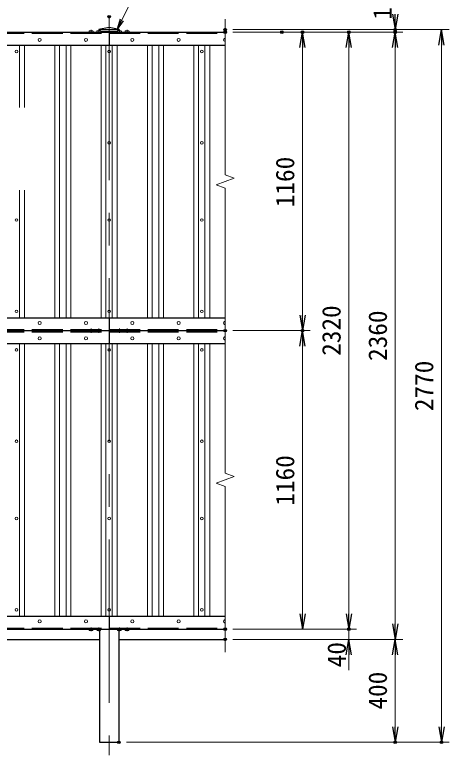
# Model space of a CAD drawing. Units: millimetres, scale not verified. Extents: x -6300 to 6300, y -4455 to 4455.
# Drawn here: x -2444 to -756, y -384 to 2494 of the extents above; entities that cross this region are included whole.
import ezdxf
from ezdxf.enums import TextEntityAlignment as Align

# ---------------------------------------------------------------- set-up
doc = ezdxf.new("R2010")
doc.units = ezdxf.units.MM
doc.header["$LTSCALE"] = 20
doc.header["$PDMODE"] = 32
doc.header["$PDSIZE"] = 10
doc.linetypes.add('DASHED', pattern=[7.5, 6, -1.5])
doc.linetypes.add('USER1', pattern=[50.8, 31.75, -6.35, 6.35, -6.35])
for name, color, linetype, lineweight in [('0-0_D-BMK', 2, 'USER1', 13), ('0-1_D-STR4', 7, 'Continuous', 25), ('0-2_D-STR1', 1, 'Continuous', 25), ('0-3_D-STR3', 3, 'Continuous', 13), ('0-4_D-STR2', 7, 'Continuous', 13), ('0-5_0', 7, 'Continuous', 25), ('0-6_D-STR-DIM', 7, 'Continuous', 13), ('0-8_D-STR-TXT', 7, 'Continuous', 13)]:
    doc.layers.add(name, color=color, linetype=linetype, lineweight=lineweight)
doc.layers.add('0-7_Defpoints', color=8, linetype='Continuous')
doc.styles.add('ＭＳ ゴシック', font='')
doc.styles.get('ＭＳ ゴシック').set_extended_font_data('MS Gothic')

# ---------------------------------------------------------------- blocks, each defined once
blk = doc.blocks.new('_Open')
at = {"layer": '0-5_0'}
blk.add_line((-20, 3.333), (0, 0), dxfattribs=at)
blk.add_lwpolyline([(-20, -3.333), (0, 0), (-20, 0)], dxfattribs=at)

msp = doc.modelspace()

# ---------------------------------------------------------------- linework, layer by layer
at = {"layer": '0-0_D-BMK'}
for p, q in [((-2077.46, 2486.36), (-2077.46, -383.64)), ((-2147.46, 2420.49), (-2147.46, 2434.91)), ((-2117.46, 2420.49), (-2117.46, 2434.91)), ((-2037.46, 2420.49), (-2037.46, 2434.91)), ((-2007.46, 2420.49), (-2007.46, 2434.91)), ((-2147.46, 1260.49), (-2147.46, 1274.91)), ((-2147.46, 1272.24), (-2147.46, 1257.82)), ((-2117.46, 1260.49), (-2117.46, 1274.91)), ((-2117.46, 1272.24), (-2117.46, 1257.82)), ((-2037.46, 1260.49), (-2037.46, 1274.91)), ((-2037.46, 1272.24), (-2037.46, 1257.82)), ((-2007.46, 1260.49), (-2007.46, 1274.91)), ((-2007.46, 1272.24), (-2007.46, 1257.82)), ((-2147.46, 112.24), (-2147.46, 97.82)), ((-2117.46, 112.24), (-2117.46, 97.82)), ((-2037.46, 112.24), (-2037.46, 97.82)), ((-2007.46, 112.24), (-2007.46, 97.82))]:
    msp.add_line(p, q, dxfattribs=at)
at = {"layer": '0-1_D-STR4'}
for p, q in [((-3839.96, 66.36), (-2114.96, 66.36)), ((-2039.96, 66.36), (-1626.46, 66.36))]:
    msp.add_line(p, q, dxfattribs=at)
at = {"layer": '0-2_D-STR1'}
for p, q in [((-4077.46, 2426.36), (-1626.46, 2426.36)), ((-2116.96, 2436.36), (-2037.96, 2436.36)), ((-2109.6, 2428.36), (-2045.33, 2428.36)), ((-2077.46, 2426.36), (-2077.46, 2376.36)), ((-2037.96, 2436.36), (-2037.96, 2431.16)), ((-4027.46, 2376.36), (-1626.46, 2376.36)), ((-4027.46, 2376.36), (-1626.46, 2376.36)), ((-4027.46, 1316.36), (-1626.46, 1316.36)), ((-2077.46, 1316.36), (-2077.46, 1266.36)), ((-4077.46, 1266.36), (-1626.46, 1266.36)), ((-4077.46, 1266.36), (-1626.46, 1266.36)), ((-2077.46, 1266.36), (-2077.46, 1216.36)), ((-4027.46, 1216.36), (-1626.46, 1216.36)), ((-4027.46, 156.36), (-1626.46, 156.36)), ((-4027.46, 156.36), (-1626.46, 156.36)), ((-2077.46, 156.36), (-2077.46, 106.36)), ((-4077.46, 106.36), (-1626.46, 106.36)), ((-2114.96, 101.56), (-2114.96, -333.64)), ((-2039.96, 101.56), (-2039.96, -333.64)), ((-2114.96, -333.64), (-2039.96, -333.64))]:
    msp.add_line(p, q, dxfattribs=at)
at = {"layer": '0-2_D-STR1', "linetype": 'DASHED'}
for p, q in [((-4027.46, 2422.36), (-1626.46, 2422.36)), ((-4027.46, 1270.36), (-1626.46, 1270.36)), ((-4027.46, 1262.36), (-1626.46, 1262.36)), ((-4027.46, 110.36), (-1626.46, 110.36))]:
    msp.add_line(p, q, dxfattribs=at)
at = {"layer": '0-2_D-STR1'}
msp.add_lwpolyline([(-2037.96, 2436.36), (-2077.46, 2444.36), (-2116.96, 2436.36), (-2116.96, 2431.16)], dxfattribs=at)
at = {"layer": '0-3_D-STR3'}
for p, q in [((-2139.46, 2426.36), (-2155.46, 2426.36)), ((-2140.96, 2431.16), (-2153.96, 2431.16)), ((-2109.46, 2426.36), (-2125.46, 2426.36)), ((-2110.96, 2431.16), (-2123.96, 2431.16)), ((-2029.46, 2426.36), (-2045.46, 2426.36)), ((-2030.96, 2431.16), (-2043.96, 2431.16)), ((-1999.46, 2426.36), (-2015.46, 2426.36)), ((-2000.96, 2431.16), (-2013.96, 2431.16)), ((-2139.46, 1266.36), (-2155.46, 1266.36)), ((-2109.46, 1266.36), (-2125.46, 1266.36)), ((-2029.46, 1266.36), (-2045.46, 1266.36)), ((-1999.46, 1266.36), (-2015.46, 1266.36)), ((-2139.46, 106.36), (-2155.46, 106.36)), ((-2140.96, 101.56), (-2153.96, 101.56)), ((-2109.46, 106.36), (-2125.46, 106.36)), ((-2110.96, 101.56), (-2123.96, 101.56)), ((-2029.46, 106.36), (-2045.46, 106.36)), ((-2030.96, 101.56), (-2043.96, 101.56)), ((-1999.46, 106.36), (-2015.46, 106.36)), ((-2000.96, 101.56), (-2013.96, 101.56))]:
    msp.add_line(p, q, dxfattribs=at)
for centre, radius in [((-2347.46, 2396.36), 6), ((-2167.46, 2396.36), 6), ((-1987.46, 2396.36), 6), ((-1807.46, 2396.36), 6), ((-2437.46, 2351.36), 5), ((-2077.46, 2351.36), 5), ((-1717.46, 2351.36), 5), ((-2077.46, 1996.36), 5), ((-1717.46, 1996.36), 5), ((-2437.46, 1696.36), 5), ((-2077.46, 1696.36), 5), ((-1717.46, 1696.36), 5), ((-2437.46, 1341.36), 5), ((-2077.46, 1341.36), 5), ((-1717.46, 1341.36), 5), ((-2347.46, 1296.36), 6), ((-2167.46, 1296.36), 6), ((-1987.46, 1296.36), 6), ((-1807.46, 1296.36), 6), ((-2347.46, 1236.36), 6), ((-2167.46, 1236.36), 6), ((-1987.46, 1236.36), 6), ((-1807.46, 1236.36), 6), ((-2437.46, 1191.36), 5), ((-2077.46, 1191.36), 5), ((-1717.46, 1191.36), 5), ((-2437.46, 836.36), 5), ((-2077.46, 836.36), 5), ((-1717.46, 836.36), 5), ((-2437.46, 536.36), 5), ((-2077.46, 536.36), 5), ((-1717.46, 536.36), 5), ((-2437.46, 181.36), 5), ((-2077.46, 181.36), 5), ((-1717.46, 181.36), 5), ((-2347.46, 136.36), 6), ((-2167.46, 136.36), 6), ((-1987.46, 136.36), 6), ((-1807.46, 136.36), 6)]:
    msp.add_circle(centre, radius, dxfattribs=at)
for centre in [(-1627.46, 2396.36), (-1627.46, 1296.36), (-1627.46, 1236.36), (-1627.46, 136.36)]:
    msp.add_arc(centre, 6, 80.41516, 279.58484, dxfattribs=at)
for centre, major_axis, start_param, end_param in [((-2153.96, 2426.36), (0, -4.8), 3.1415927, 4.712389), ((-2140.96, 2426.36), (0, -4.8), 1.5707963, 3.1415927), ((-2123.96, 2426.36), (0, -4.8), 3.1415927, 4.712389), ((-2110.96, 2426.36), (0, -4.8), 1.5707963, 3.1415927), ((-2043.96, 2426.36), (0, -4.8), 3.1415927, 4.712389), ((-2030.96, 2426.36), (0, -4.8), 1.5707963, 3.1415927), ((-2013.96, 2426.36), (0, -4.8), 3.1415927, 4.712389), ((-2000.96, 2426.36), (0, -4.8), 1.5707963, 3.1415927), ((-2153.96, 106.36), (0, 4.8), 1.5707963, 3.1415927), ((-2140.96, 106.36), (0, 4.8), 3.1415927, 4.712389), ((-2123.96, 106.36), (0, 4.8), 1.5707963, 3.1415927), ((-2110.96, 106.36), (0, 4.8), 3.1415927, 4.712389), ((-2043.96, 106.36), (0, 4.8), 1.5707963, 3.1415927), ((-2030.96, 106.36), (0, 4.8), 3.1415927, 4.712389), ((-2013.96, 106.36), (0, 4.8), 1.5707963, 3.1415927), ((-2000.96, 106.36), (0, 4.8), 3.1415927, 4.712389)]:
    msp.add_ellipse(centre, major_axis=major_axis, ratio=0.3125, start_param=start_param, end_param=end_param, dxfattribs=at)
at = {"layer": '0-4_D-STR2'}
for p, q in [((-2425.46, 2376.36), (-2425.46, 2133.86)), ((-2406.46, 2376.36), (-2406.46, 2133.86)), ((-2288.46, 2376.36), (-2288.46, 1316.36)), ((-2270.46, 2376.36), (-2270.46, 1316.36)), ((-2244.46, 2376.36), (-2244.46, 1316.36)), ((-2226.46, 2376.36), (-2226.46, 1316.36)), ((-2108.46, 2376.36), (-2108.46, 1316.36)), ((-2090.46, 2376.36), (-2090.46, 1316.36)), ((-2065.46, 2376.36), (-2065.46, 1316.36)), ((-2046.46, 2376.36), (-2046.46, 1316.36)), ((-1928.46, 2376.36), (-1928.46, 1316.36)), ((-1910.46, 2376.36), (-1910.46, 1316.36)), ((-1884.46, 2376.36), (-1884.46, 1316.36)), ((-1866.46, 2376.36), (-1866.46, 1316.36)), ((-1748.46, 2376.36), (-1748.46, 1316.36)), ((-1730.46, 2376.36), (-1730.46, 1316.36)), ((-1705.46, 2376.36), (-1705.46, 1316.36)), ((-1686.46, 2376.36), (-1686.46, 1316.36)), ((-2425.46, 1811.86), (-2425.46, 1316.36)), ((-2406.46, 1811.86), (-2406.46, 1316.36)), ((-2425.46, 1216.36), (-2425.46, 156.36)), ((-2406.46, 1216.36), (-2406.46, 156.36)), ((-2288.46, 1216.36), (-2288.46, 156.36)), ((-2270.46, 1216.36), (-2270.46, 156.36)), ((-2244.46, 1216.36), (-2244.46, 156.36)), ((-2226.46, 1216.36), (-2226.46, 156.36)), ((-2108.46, 1216.36), (-2108.46, 156.36)), ((-2090.46, 1216.36), (-2090.46, 156.36)), ((-2065.46, 1216.36), (-2065.46, 156.36)), ((-2046.46, 1216.36), (-2046.46, 156.36)), ((-1928.46, 1216.36), (-1928.46, 156.36)), ((-1910.46, 1216.36), (-1910.46, 156.36)), ((-1884.46, 1216.36), (-1884.46, 156.36)), ((-1866.46, 1216.36), (-1866.46, 156.36)), ((-1748.46, 1216.36), (-1748.46, 156.36)), ((-1730.46, 1216.36), (-1730.46, 156.36)), ((-1705.46, 1216.36), (-1705.46, 156.36)), ((-1686.46, 1216.36), (-1686.46, 156.36))]:
    msp.add_line(p, q, dxfattribs=at)
at = {"layer": '0-6_D-STR-DIM'}
for p, q in [((-1626.46, 1872.02), (-1626.46, 2476.36)), ((-1596.46, 2436.36), (-936.46, 2436.36)), ((-1596.46, 2436.36), (-756.46, 2436.36)), ((-1596.46, 2426.36), (-1296.46, 2426.36)), ((-1596.46, 2426.36), (-1116.46, 2426.36)), ((-1596.46, 2426.36), (-936.46, 2426.36)), ((-1376.46, 2426.36), (-936.46, 2426.36)), ((-966.46, 2426.36), (-966.46, 2436.36)), ((-1326.46, 1326.36), (-1326.46, 2366.36)), ((-1146.46, 166.36), (-1146.46, 2366.36)), ((-966.46, 126.36), (-966.46, 2366.36)), ((-966.46, 2366.36), (-966.46, 2306.36)), ((-786.46, 2376.36), (-786.46, -273.64)), ((-1591.22, 1859.19), (-1626.46, 1872.02)), ((-1661.7, 1833.54), (-1591.22, 1859.19)), ((-1626.46, 1820.71), (-1661.7, 1833.54)), ((-1626.46, 1820.71), (-1626.46, 1176.36)), ((-1626.46, 712.02), (-1626.46, 1316.36)), ((-1596.46, 1266.36), (-1296.46, 1266.36)), ((-1596.46, 1266.36), (-1296.46, 1266.36)), ((-1326.46, 166.36), (-1326.46, 1206.36)), ((-1661.7, 673.54), (-1591.22, 699.19)), ((-1591.22, 699.19), (-1626.46, 712.02)), ((-1626.46, 660.71), (-1661.7, 673.54)), ((-1626.46, 660.71), (-1626.46, 16.36)), ((-1146.46, 166.36), (-1146.46, 226.36)), ((-1596.46, 106.36), (-1116.46, 106.36)), ((-1596.46, 106.36), (-1296.46, 106.36)), ((-1596.46, 106.36), (-1116.46, 106.36)), ((-1146.46, 66.36), (-1146.46, 106.36)), ((-1596.46, 66.36), (-936.46, 66.36)), ((-1596.46, 66.36), (-936.46, 66.36)), ((-1596.46, 66.36), (-1116.46, 66.36)), ((-1596.46, 66.36), (-936.46, 66.36)), ((-1146.46, 6.36), (-1146.46, -53.64)), ((-966.46, 6.36), (-966.46, -273.64)), ((-966.46, 6.36), (-966.46, -273.64)), ((-2009.96, -333.64), (-936.46, -333.64)), ((-2009.96, -333.64), (-936.46, -333.64)), ((-2009.96, -333.64), (-756.46, -333.64))]:
    msp.add_line(p, q, dxfattribs=at)
at = {"layer": '0-7_Defpoints'}
for p in [(-2077.46, 2486.36), (-1626.46, 2436.36), (-1626.46, 2436.36), (-1626.46, 2426.36), (-1406.46, 2426.36), (-1326.46, 2426.36), (-1146.46, 2426.36), (-966.46, 2436.36), (-966.46, 2426.36), (-1626.46, 1266.36), (-1626.46, 1266.36), (-1326.46, 1266.36), (-1626.46, 106.36), (-1626.46, 106.36), (-1626.46, 106.36), (-1146.46, 106.36), (-1626.46, 66.36), (-1626.46, 66.36), (-2039.96, -333.64), (-2039.96, -333.64), (-966.46, -333.64), (-786.46, -333.64)]:
    msp.add_point(p, dxfattribs=at)
at = {"layer": '0-8_D-STR-TXT'}
msp.add_lwpolyline([(-1182.03, 2572.06), (-1979.93, 2572.06), (-2045.57, 2439.88)], dxfattribs=at)

# ---------------------------------------------------------------- block references
at = {"layer": '0-6_D-STR-DIM', "xscale": 3, "yscale": 3}
for p, rotation in [((-966.46, 2436.36), 270), ((-1326.46, 2426.36), 90), ((-1146.46, 2426.36), 90), ((-966.46, 2426.36), 90), ((-966.46, 2426.36), 90), ((-786.46, 2436.36), 90), ((-1326.46, 1266.36), 270), ((-1326.46, 1266.36), 90), ((-1326.46, 106.36), 270), ((-1146.46, 106.36), 270), ((-1146.46, 106.36), 270), ((-966.46, 66.36), 270), ((-1146.46, 66.36), 90), ((-966.46, 66.36), 90), ((-966.46, 66.36), 90), ((-966.46, -333.64), 270), ((-966.46, -333.64), 270), ((-786.46, -333.64), 270)]:
    msp.add_blockref('_Open', p, dxfattribs=dict(at, rotation=rotation))
at = {"layer": '0-8_D-STR-TXT', "xscale": 2, "yscale": 2, "rotation": 243.59136}
msp.add_blockref('_Open', (-2046.46, 2438.09), dxfattribs=at)

# ---------------------------------------------------------------- texts
at = {"layer": '0-6_D-STR-DIM', "style": 'ＭＳ ゴシック'}
for s, p in [('10', (-958, 2474.76)), ('1160', (-1336.58, 1746.01)), ('2320', (-1156.58, 1168.49)), ('2360', (-976.58, 1148.49)), ('2770', (-796.58, 953.49)), ('1160', (-1336.58, 586.01)), ('40', (-1136.13, -42.01)), ('400', (-976.58, -206.39)), ('400', (-976.58, -206.39))]:
    msp.add_text(s, height=72.14, rotation=90, dxfattribs=at).set_placement(p, align=Align.BOTTOM_LEFT)

doc.saveas('drawing.dxf')
